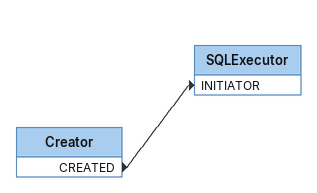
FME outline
Creator
    CREATED -> SQLExecutor [INITIATOR]
SQLExecutor
